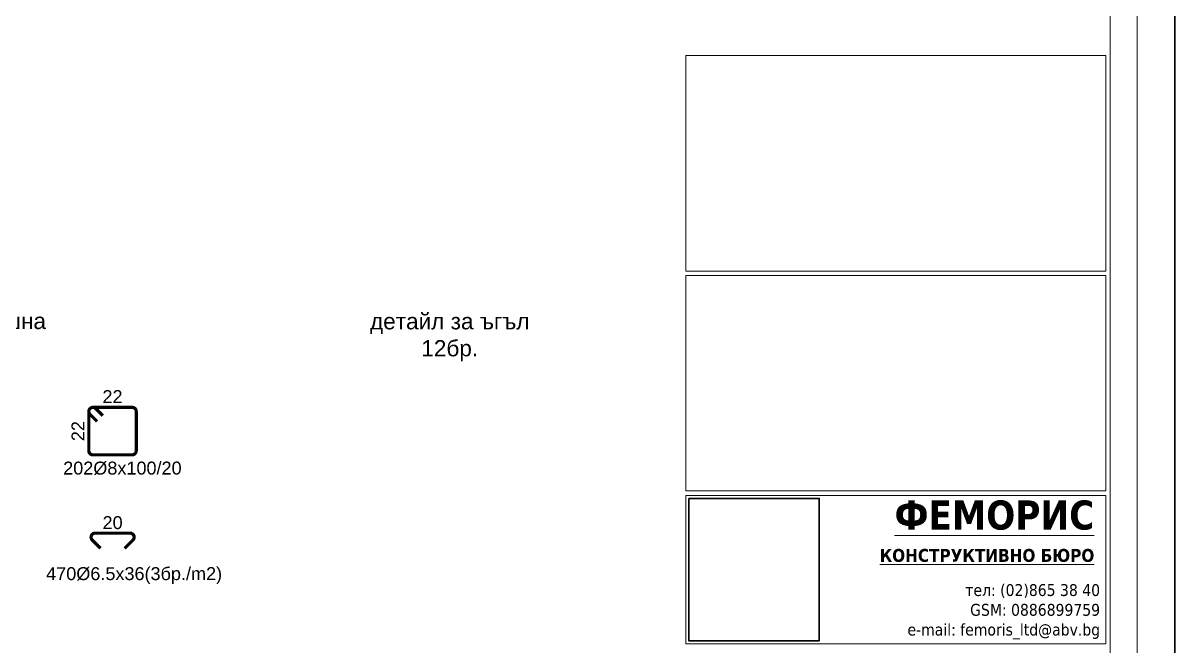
# Model space of a CAD drawing. Header units: millimetres. Extents: x 879 to 91735, y -13728 to 454.
# Drawn here: x 12829 to 13899, y -13102 to -12524 of the extents above; entities that cross this region are included whole.
import ezdxf

# ---------------------------------------------------------------- set-up
doc = ezdxf.new("R2010")
doc.units = ezdxf.units.MM
for name, color, linetype, lineweight in [('0_txt', 7, 'Continuous', 18), ('1K_text-koloni', 3, 'Continuous', 35), ('p_txt', 122, 'Continuous', 18), ('RAMKA', 7, 'Continuous', 15), ('TABLICA', 40, 'Continuous', 30)]:
    doc.layers.add(name, color=color, linetype=linetype, lineweight=lineweight)
doc.layers.add('k_arm', color=40, linetype='Continuous')
doc.layers.add('k_dim_arm', color=54, linetype='Continuous')
doc.styles.add('ARIAL', font='ARIAL.TTF')
doc.styles.get("Standard").update_dxf_attribs({"font": 'TAHOMA.TTF'})
doc.styles.add('Z1', font='ARIAL.TTF')
doc.dimstyles.new('k_armx0.5', dxfattribs={"dimscale": 5, "dimtxt": 2.4, "dimasz": 1.125, "dimexe": 1.25, "dimexo": 1.2, "dimgap": 0.8, "dimtad": 1, "dimdec": 1, "dimlfac": 0.5, "dimrnd": 0.5, "dimtxsty": 'Standard', "dimblk": 'ARCHTICK', "dimcen": 2.5, "dimse1": 1, "dimse2": 1, "dimsd1": 1, "dimsd2": 1, "dimclrd": 9, "dimclre": 8, "dimclrt": 256, "dimadec": 1, "dimazin": 0, "dimtfac": 1, "dimtdec": 1, "dimtix": 1, "dimtofl": 0, "dimtmove": 2, "dimatfit": 3, "dimfxl": 0, "dimarcsym": 0})

# ---------------------------------------------------------------- blocks, each defined once
blk = doc.blocks.new('*D1753')
at = {"layer": 'Defpoints', "color": 0}
for p in [(12894.3, -12880.2), (12890.5, -12924.2), (12894.3, -12924.2)]:
    blk.add_point(p, dxfattribs=at)
at = {"layer": 'k_dim_arm', "insert": (12880.5, -12902.2), "char_height": 12, "attachment_point": 5, "rotation": 90, "style": 'ARIAL'}
blk.add_mtext('22', dxfattribs=at)
blk = doc.blocks.new('_ARCHTICK')
at = {"color": 0, "linetype": 'ByBlock', "const_width": 0.15}
blk.add_lwpolyline([(-0.5, -0.5), (0.5, 0.5)], dxfattribs=at)
blk = doc.blocks.new('*D1754')
at = {"layer": 'Defpoints', "color": 0}
for p in [(12934.5, -12880.2), (12890.5, -12889.9), (12934.5, -12892)]:
    blk.add_point(p, dxfattribs=at)
at = {"layer": 'k_dim_arm', "insert": (12912.5, -12870.2), "char_height": 12, "attachment_point": 5, "style": 'ARIAL'}
blk.add_mtext('22', dxfattribs=at)
blk = doc.blocks.new('*D1755')
at = {"layer": 'Defpoints', "color": 0}
for p in [(12892.6, -12997.3), (12892.6, -13000.6), (12932.6, -13000.6)]:
    blk.add_point(p, dxfattribs=at)
at = {"layer": 'k_dim_arm', "insert": (12912.6, -12987.2), "char_height": 12, "attachment_point": 5, "style": 'ARIAL'}
blk.add_mtext('20', dxfattribs=at)

msp = doc.modelspace()

# ---------------------------------------------------------------- linework, layer by layer
at = {"layer": '0_txt'}
msp.add_lwpolyline([(7612.993, -13693.429), (13863.775, -13693.429), (13863.775, -10763.429), (7612.993, -10763.429), (7612.993, -13693.429)], dxfattribs=at)
msp.add_lwpolyline([(7637.993, -13668.429), (13838.775, -13668.429), (13838.775, -10788.429), (7637.993, -10788.429)], close=True, dxfattribs=at)
at = {"layer": 'k_arm', "color": 2, "const_width": 3}
msp.add_lwpolyline([(12894.288, -12880.196), (12930.788, -12880.196, -0.41421356), (12934.538, -12883.946), (12934.538, -12920.446, -0.41421356), (12930.788, -12924.196), (12894.288, -12924.196, -0.41421356), (12890.538, -12920.446), (12890.538, -12883.946, -0.41421356)], format="xyb", close=True, dxfattribs=at)
for points in [[(12903.536, -12887.89), (12896.94, -12881.294, 1), (12891.636, -12886.597), (12898.233, -12893.194)], [(12901.45, -13010.992), (12893.732, -13003.274, -0.66817864), (12896.384, -12996.873), (12928.884, -12996.873, -0.66817864), (12931.535, -13003.274), (12923.818, -13010.992)]]:
    msp.add_lwpolyline(points, format="xyb", dxfattribs=at)
at = {"layer": 'RAMKA'}
for points in [[(13444.738, -12553.635), (13444.738, -12753.635), (13834.646, -12753.635), (13834.646, -12553.635)], [(13444.738, -12757.764), (13444.738, -12957.764), (13834.646, -12957.764), (13834.646, -12757.764)], [(13444.738, -12961.892), (13444.738, -13099.507), (13834.646, -13099.507), (13834.646, -12961.892)]]:
    msp.add_lwpolyline(points, close=True, dxfattribs=at)
at = {"layer": 'TABLICA'}
for points in [[(7527.993, -13728.429), (13898.775, -13728.429), (13898.775, -10728.429), (7527.993, -10728.429)], [(13447.49, -12964.692), (13447.49, -13096.755), (13568.591, -13096.755), (13568.591, -12964.692)]]:
    msp.add_lwpolyline(points, close=True, dxfattribs=at)

# ---------------------------------------------------------------- texts
at = {"layer": '1K_text-koloni', "char_height": 15, "width": 244.42224, "attachment_point": 2, "style": 'Z1'}
for s, insert in [('{\\fArial|b0|i0|c204|p34;армиране на външна стена 40.3m}', (12747.456, -12792.518)), ('{\\fArial|b0|i0|c204|p34;детайл за ъгъл\\P12бр.}', (13225.551, -12792.777))]:
    msp.add_mtext(s, dxfattribs=dict(at, insert=insert))
at = {"layer": 'k_dim_arm', "style": 'ARIAL'}
for s, p in [('202%%C8x100/20', (12866.718, -12942.511)), ('470%%C6.5x36(3бр./m2)', (12850.921, -13040.472))]:
    msp.add_text(s, height=12, dxfattribs=at).set_placement(p)
at = {"layer": 'p_txt', "attachment_point": 3}
for s, insert, char_height, width in [('{\\fTahoma|b1|i0|c204|p34;\\H1x;\\LФЕМОРИС\\H0.9998x;\\P\\H0.4445x;КОНСТРУКТИВНО БЮРО}', (13823.924, -12966.544), 26.994, 320.819), ('{\\fTahoma|b0|i0|c204|p32; тел: (02)865 38 40\\P\\fTahoma|b0|i0|c0|p32; GSM\\fTahoma|b0|i0|c204|p32;: \\fTahoma|b0|i0|c0|p32;08\\fTahoma|b0|i0|c204|p32;86899759\\fTahoma|b0|i0|c0|p32;\\Pe-mail: femoris_ltd@abv.bg}', (13829.264, -13044.192), 11.009174, 326.15871)]:
    msp.add_mtext(s, dxfattribs=dict(at, insert=insert, char_height=char_height, width=width))

# ---------------------------------------------------------------- dimensions: what is measured, and where the dimension line sits
at = {"layer": 'k_dim_arm'}
for base, p1, p2, picture, middle in [((12934.538, -12880.196), (12890.538, -12889.876), (12934.538, -12891.98), '*D1754', (12912.538, -12870.171)), ((12892.634, -12997.346), (12932.634, -13000.623), (12892.634, -13000.623), '*D1755', (12912.634, -12987.219))]:
    dim = msp.add_linear_dim(base=base, p1=p1, p2=p2, dimstyle='k_armx0.5', override={"dimtxsty": 'ARIAL'}, dxfattribs=at)
    dim.commit()
    dim.dimension.update_dxf_attribs({"geometry": picture, "text_midpoint": middle})
dim = msp.add_linear_dim(base=(12890.538, -12924.196), p1=(12894.288, -12880.196), p2=(12894.288, -12924.196), angle=90, dimstyle='k_armx0.5', override={"dimtxsty": 'ARIAL'}, dxfattribs=at)
dim.commit()
dim.dimension.update_dxf_attribs({"geometry": '*D1753', "text_midpoint": (12880.513, -12902.196)})

doc.saveas('drawing.dxf')
